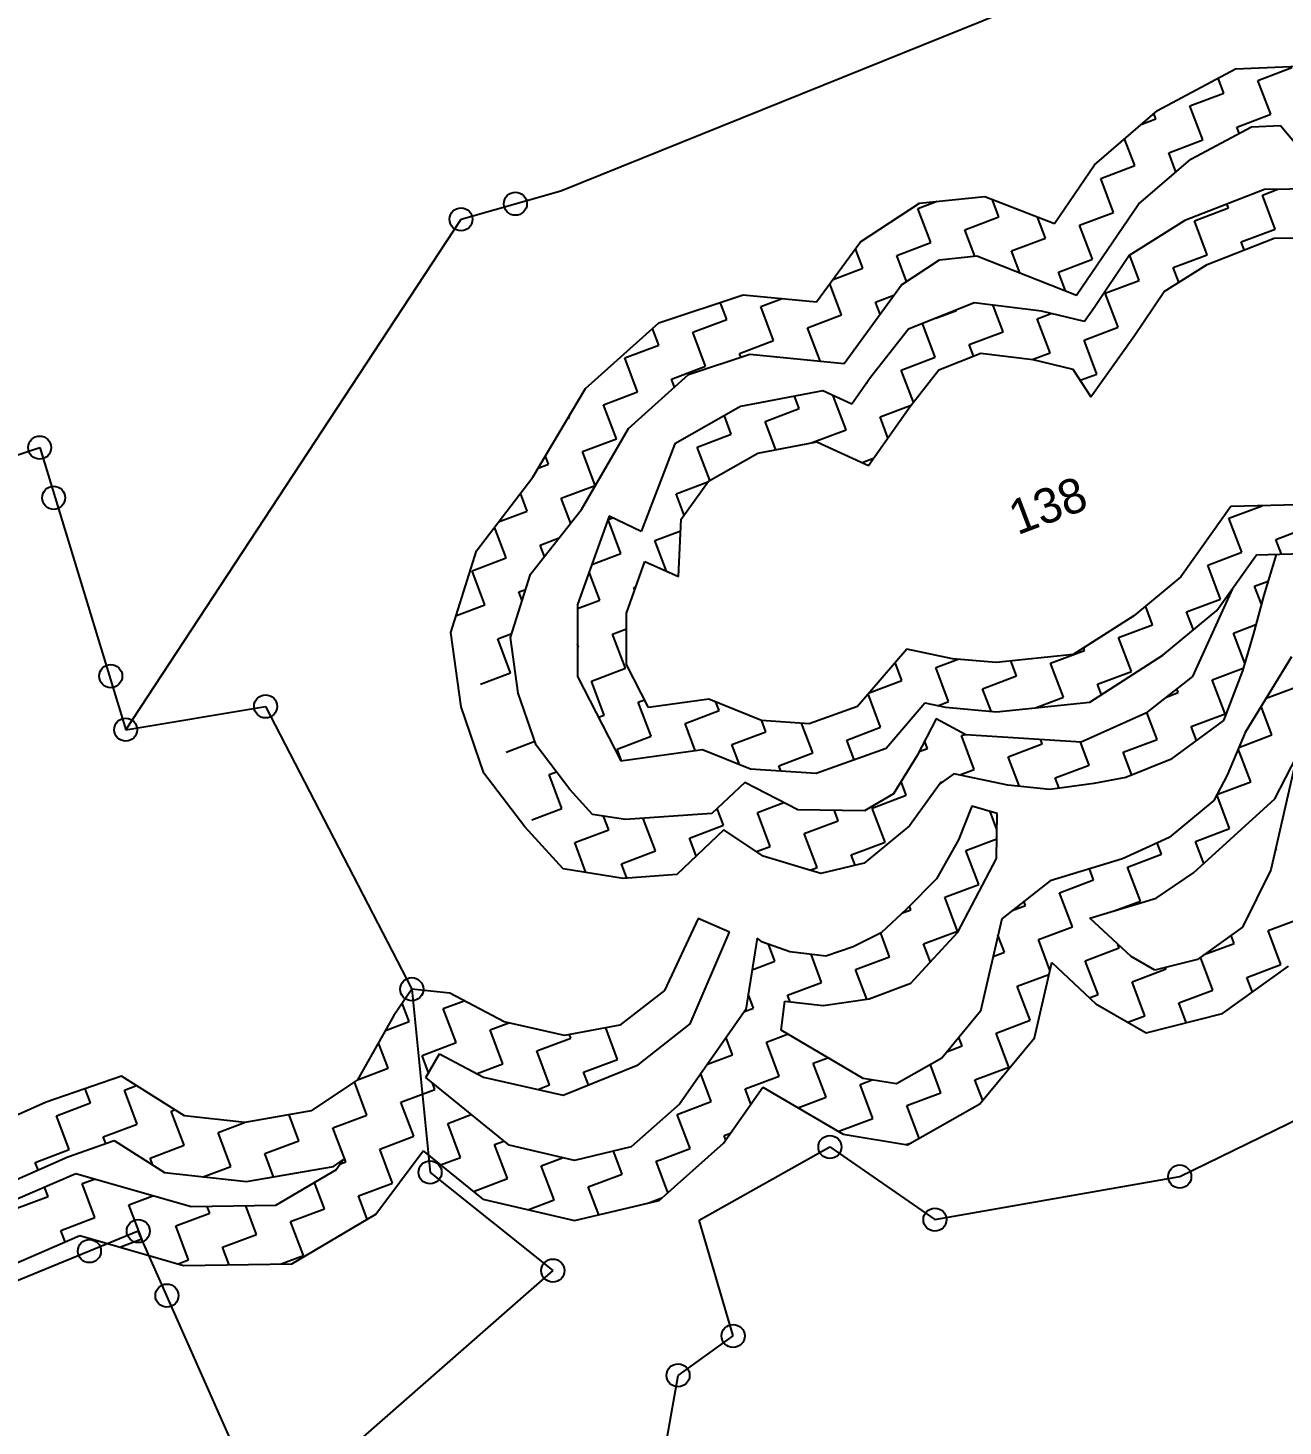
# Model space of a CAD drawing. Header units: metres. Extents: x 307096 to 311250, y 1932270 to 1936190.
# Drawn here: x 308570.9 to 308909, y 1934919.7 to 1935296.5 of the extents above; entities that cross this region are included whole.
import ezdxf

# ---------------------------------------------------------------- set-up
doc = ezdxf.new("R2010")
doc.units = ezdxf.units.M
for name, color, linetype in [('POLY_HATCH', 12, 'Continuous'), ('POLY_PARCEL', 6, 'Continuous'), ('TEXT_PARCEL', 7, 'Continuous')]:
    doc.layers.add(name, color=color, linetype=linetype)
doc.styles.add('TEXT_MAP', font='')
doc.styles.get('TEXT_MAP').set_extended_font_data('Kruti Dev 050')

msp = doc.modelspace()

# ---------------------------------------------------------------- linework, layer by layer
for centre in [(308702.17, 1935249.12), (308687.52, 1935244.93), (308574.01, 1935183.41), (308577.78, 1935169.88), (308593.16, 1935121.82), (308634.88, 1935113.67), (308597.18, 1935107.39), (308674.27, 1935037.46), (308786.9, 1934994.93), (308679.18, 1934988.1), (308881.16, 1934986.97), (308600.57, 1934972.27), (308815.2, 1934975.35), (308587.42, 1934966.87), (308712.26, 1934961.62), (308608.29, 1934954.88), (308760.83, 1934944), (308745.99, 1934933.39)]:
    msp.add_circle(centre, 3.11)
at = {"layer": 'POLY_HATCH'}
for p, q in [((308875.18, 1935274.25), (308896.19, 1935285.45)), ((308896.19, 1935285.45), (308915.32, 1935286.31)), ((308858.19, 1935259.57), (308875.18, 1935274.25)), ((308884.15, 1935261.18), (308900.46, 1935269.88)), ((308900.46, 1935269.88), (308908.25, 1935270.23)), ((308908.25, 1935270.23), (308922.5, 1935253.26)), ((308870.04, 1935248.99), (308884.15, 1935261.18)), ((308847.4, 1935243.76), (308858.19, 1935259.57)), ((308811.03, 1935249.28), (308828.64, 1935251.11)), ((308828.64, 1935251.11), (308847.4, 1935243.76)), ((308903.97, 1935252.97), (308882.53, 1935244.62)), ((308922.5, 1935253.26), (308903.97, 1935252.97)), ((308795.12, 1935238.86), (308811.03, 1935249.28)), ((308853.33, 1935224.51), (308870.04, 1935248.99)), ((308882.53, 1935244.62), (308867.56, 1935235.14)), ((308783.32, 1935222.67), (308795.12, 1935238.86)), ((308888.51, 1935232.78), (308906.55, 1935239.81)), ((308906.55, 1935239.81), (308923.5, 1935240.07)), ((308816.46, 1935234.02), (308826.45, 1935235.05)), ((308826.45, 1935235.05), (308853.33, 1935224.51)), ((308867.56, 1935235.14), (308858.09, 1935221.11)), ((308806.16, 1935227.26), (308816.46, 1935234.02)), ((308876.95, 1935225.47), (308888.51, 1935232.78)), ((308790.74, 1935206.11), (308806.16, 1935227.26)), ((308740.77, 1935217.01), (308763.51, 1935224.62)), ((308763.51, 1935224.62), (308783.32, 1935222.67)), ((308868.93, 1935213.58), (308876.95, 1935225.47)), ((308825.78, 1935222.38), (308808.06, 1935215.33)), ((308843.92, 1935220.14), (308825.78, 1935222.38)), ((308855.45, 1935217.41), (308843.92, 1935220.14)), ((308858.09, 1935221.11), (308855.45, 1935217.41)), ((308721.04, 1935199.37), (308740.77, 1935217.01)), ((308808.06, 1935215.33), (308797.83, 1935202.27)), ((308857.18, 1935197.11), (308868.93, 1935213.58)), ((308748.85, 1935203.11), (308765.32, 1935208.62)), ((308765.32, 1935208.62), (308790.74, 1935206.11)), ((308816.25, 1935204.39), (308827.52, 1935208.87)), ((308827.52, 1935208.87), (308841.59, 1935207.13)), ((308841.59, 1935207.13), (308852.32, 1935204.59)), ((308732.6, 1935188.58), (308748.85, 1935203.11)), ((308797.83, 1935202.27), (308792.82, 1935195.14)), ((308808.43, 1935194.4), (308816.25, 1935204.39)), ((308852.32, 1935204.59), (308857.18, 1935197.11)), ((308706.89, 1935175.47), (308721.04, 1935199.37)), ((308784.98, 1935198.69), (308762.84, 1935194.45)), ((308792.82, 1935195.14), (308784.98, 1935198.69)), ((308762.84, 1935194.45), (308745.09, 1935184.42)), ((308797.33, 1935178.62), (308808.43, 1935194.4)), ((308720.02, 1935166.71), (308732.6, 1935188.58)), ((308745.09, 1935184.42), (308736.03, 1935160.77)), ((308767.45, 1935181.89), (308783.35, 1935184.94)), ((308783.35, 1935184.94), (308797.33, 1935178.62)), ((308754.15, 1935174.38), (308767.45, 1935181.89)), ((308691.72, 1935155.59), (308706.89, 1935175.47)), ((308746.87, 1935164.14), (308754.15, 1935174.38)), ((308894.94, 1935167.52), (308881.41, 1935148.56)), ((308916.33, 1935168.09), (308894.94, 1935167.52)), ((308706.25, 1935149.29), (308720.02, 1935166.71)), ((308727.45, 1935164.96), (308718.91, 1935141.09)), ((308736.03, 1935160.77), (308727.45, 1935164.96)), ((308746.13, 1935148.64), (308746.87, 1935164.14)), ((308684.81, 1935133.55), (308691.72, 1935155.59)), ((308732.1, 1935138.8), (308737.08, 1935152.72)), ((308737.08, 1935152.72), (308746.13, 1935148.64)), ((308891.15, 1935139.48), (308901.87, 1935154.5)), ((308901.87, 1935154.5), (308917.67, 1935154.92)), ((308907.16, 1935154.64), (308903.8, 1935143.6)), ((308700.89, 1935132.19), (308706.25, 1935149.29)), ((308881.41, 1935148.56), (308868.76, 1935138.11)), ((308895.4, 1935145.44), (308884.61, 1935121.69)), ((308718.91, 1935141.09), (308718.91, 1935121.75)), ((308903.8, 1935143.6), (308900.98, 1935133.29)), ((308732.1, 1935124.95), (308732.1, 1935138.8)), ((308868.76, 1935138.11), (308852.47, 1935127.65)), ((308876.55, 1935127.43), (308891.15, 1935139.48)), ((308687.53, 1935113.59), (308684.81, 1935133.55)), ((308900.98, 1935133.29), (308898.07, 1935123.26)), ((308702.92, 1935117.26), (308700.89, 1935132.19)), ((308807.59, 1935129.12), (308794.32, 1935113.66)), ((308819.94, 1935126.51), (308807.59, 1935129.12)), ((308831.69, 1935125.49), (308819.94, 1935126.51)), ((308852.47, 1935127.65), (308831.69, 1935125.49)), ((308856.96, 1935114.85), (308876.55, 1935127.43)), ((308911.28, 1935127.04), (308898.8, 1935106.59)), ((308718.91, 1935121.75), (308730.62, 1935098.98)), ((308738.07, 1935113.34), (308732.1, 1935124.95)), ((308898.07, 1935123.26), (308892.92, 1935109.83)), ((308884.61, 1935121.69), (308872.05, 1935111.85)), ((308707.75, 1935103.24), (308702.92, 1935117.26)), ((308754.27, 1935115.59), (308738.07, 1935113.34)), ((308768.49, 1935109.83), (308754.27, 1935115.59)), ((308802.07, 1935102.43), (308812.51, 1935114.59)), ((308812.51, 1935114.59), (308818, 1935113.43)), ((308831.8, 1935112.23), (308856.96, 1935114.85)), ((308693.69, 1935095.71), (308687.53, 1935113.59)), ((308794.32, 1935113.66), (308781.31, 1935108.98)), ((308818, 1935113.43), (308831.8, 1935112.23)), ((308872.05, 1935111.85), (308854.59, 1935103.99)), ((308781.31, 1935108.98), (308768.49, 1935109.83)), ((308815.5, 1935110.3), (308810.38, 1935100.45)), ((308823.51, 1935105.98), (308815.5, 1935110.3)), ((308892.92, 1935109.83), (308878.67, 1935099.36)), ((308716.87, 1935091.29), (308707.75, 1935103.24)), ((308854.59, 1935103.99), (308823.51, 1935105.98)), ((308898.8, 1935106.59), (308893.88, 1935095.16)), ((308730.62, 1935098.98), (308752.59, 1935102.04)), ((308752.59, 1935102.04), (308765.51, 1935096.8)), ((308783.19, 1935095.64), (308802.07, 1935102.43)), ((308810.38, 1935100.45), (308804.07, 1935090.1)), ((308878.67, 1935099.36), (308866.62, 1935094.51)), ((308912.68, 1935100.26), (308905.69, 1935069.62)), ((308906.8, 1935088.72), (308912.68, 1935100.26)), ((308704.75, 1935081.21), (308693.69, 1935095.71)), ((308765.51, 1935096.8), (308783.19, 1935095.64)), ((308820.27, 1935095.53), (308816.5, 1935092.83)), ((308834.85, 1935092.41), (308820.27, 1935095.53)), ((308763.98, 1935093.16), (308755.08, 1935084.8)), ((308778.25, 1935085.78), (308763.98, 1935093.16)), ((308816.5, 1935092.83), (308808.34, 1935081.46)), ((308846.14, 1935091.25), (308834.85, 1935092.41)), ((308857.99, 1935092.85), (308846.14, 1935091.25)), ((308866.62, 1935094.51), (308857.99, 1935092.85)), ((308893.88, 1935095.16), (308890.29, 1935088.33)), ((308722.95, 1935084.56), (308716.87, 1935091.29)), ((308804.07, 1935090.1), (308796.22, 1935085.54)), ((308890.29, 1935088.33), (308878.32, 1935078.35)), ((308884.87, 1935068.82), (308906.8, 1935088.72)), ((308731.86, 1935083.15), (308722.95, 1935084.56)), ((308755.08, 1935084.8), (308731.86, 1935083.15)), ((308796.22, 1935085.54), (308778.25, 1935085.78)), ((308825.17, 1935086.75), (308821.55, 1935077.73)), ((308831.95, 1935084.84), (308825.17, 1935086.75)), ((308831.76, 1935072.65), (308831.95, 1935084.84)), ((308715, 1935069.88), (308704.75, 1935081.21)), ((308758.29, 1935080.44), (308745.62, 1935068.34)), ((308768.96, 1935073.3), (308758.29, 1935080.44)), ((308808.34, 1935081.46), (308796.16, 1935071.44)), ((308821.55, 1935077.73), (308815.62, 1935067.2)), ((308878.32, 1935078.35), (308865.77, 1935072.59)), ((308784.45, 1935068.62), (308768.96, 1935073.3)), ((308731.17, 1935067.32), (308715, 1935069.88)), ((308796.16, 1935071.44), (308784.45, 1935068.62)), ((308821.38, 1935052.78), (308831.76, 1935072.65)), ((308865.77, 1935072.59), (308846.23, 1935066.67)), ((308905.69, 1935069.62), (308898.07, 1935054.15)), ((308745.62, 1935068.34), (308731.17, 1935067.32)), ((308815.62, 1935067.2), (308807.53, 1935059.04)), ((308846.23, 1935066.67), (308833.18, 1935056.44)), ((308874.8, 1935061.95), (308884.87, 1935068.82)), ((308856.97, 1935056.59), (308874.8, 1935061.95)), ((308807.53, 1935059.04), (308800.69, 1935052.63)), ((308751.44, 1935056.49), (308742.38, 1935037.1)), ((308759.84, 1935052.82), (308751.44, 1935056.49)), ((308833.18, 1935056.44), (308827.5, 1935031.53)), ((308868.02, 1935046.23), (308856.97, 1935056.59)), ((308898.07, 1935054.15), (308885.94, 1935045.48)), ((308749.28, 1935028.14), (308759.84, 1935052.82)), ((308767.31, 1935051.25), (308764.23, 1935031.97)), ((308768.75, 1935050.16), (308767.31, 1935051.25)), ((308800.69, 1935052.63), (308793.18, 1935048.84)), ((308812.76, 1935043.47), (308821.38, 1935052.78)), ((308776.13, 1935047.52), (308768.75, 1935050.16)), ((308785.81, 1935046.38), (308776.13, 1935047.52)), ((308793.18, 1935048.84), (308785.81, 1935046.38)), ((308808.68, 1935039.06), (308812.76, 1935043.47)), ((308842.02, 1935024.39), (308846.65, 1935044.68)), ((308846.65, 1935044.68), (308858.58, 1935033.49)), ((308874.4, 1935042.56), (308868.02, 1935046.23)), ((308885.94, 1935045.48), (308874.4, 1935042.56)), ((308892.67, 1935030.94), (308910.44, 1935043.63)), ((308797.5, 1935034.84), (308808.68, 1935039.06)), ((308674.27, 1935037.46), (308669.42, 1935030.36)), ((308684.47, 1935036.42), (308674.27, 1935037.46)), ((308699.14, 1935028.68), (308684.47, 1935036.42)), ((308742.38, 1935037.1), (308730.31, 1935027.73)), ((308764.23, 1935031.97), (308746.39, 1935006.47)), ((308773.77, 1935026.38), (308774.75, 1935034.24)), ((308774.75, 1935034.24), (308785.1, 1935033.04)), ((308785.1, 1935033.04), (308797.5, 1935034.84)), ((308827.5, 1935031.53), (308817.03, 1935018.84)), ((308858.58, 1935033.49), (308872.07, 1935025.74)), ((308669.42, 1935030.36), (308659.6, 1935012.99)), ((308715.37, 1935024.98), (308699.14, 1935028.68)), ((308730.31, 1935027.73), (308715.37, 1935024.98)), ((308735.25, 1935017.1), (308749.28, 1935028.14)), ((308872.07, 1935025.74), (308892.67, 1935030.94)), ((308795.88, 1935013.43), (308773.77, 1935026.38)), ((308827.32, 1935006.57), (308842.02, 1935024.39)), ((308678.05, 1935013.62), (308681.7, 1935020.08)), ((308681.7, 1935020.08), (308693.62, 1935013.78)), ((308715.03, 1935008.91), (308735.25, 1935017.1)), ((308817.03, 1935018.84), (308804.87, 1935011.94)), ((308596.04, 1935014.04), (308575.79, 1935006.97)), ((308612.99, 1935003.3), (308596.04, 1935014.04)), ((308659.6, 1935012.99), (308647.16, 1935004.64)), ((308700.49, 1934995.38), (308678.05, 1935013.62)), ((308693.62, 1935013.78), (308715.03, 1935008.91)), ((308804.87, 1935011.94), (308795.88, 1935013.43)), ((308758.23, 1934995.92), (308768.81, 1935011.04)), ((308768.81, 1935011.04), (308790.44, 1934998.37)), ((308575.79, 1935006.97), (308561.1, 1935000.47)), ((308746.39, 1935006.47), (308733.4, 1934994.93)), ((308807.8, 1934995.5), (308827.32, 1935006.57)), ((308629.26, 1935001.55), (308612.99, 1935003.3)), ((308647.16, 1935004.64), (308629.26, 1935001.55)), ((308790.44, 1934998.37), (308807.8, 1934995.5)), ((308581.57, 1934992.31), (308594.04, 1934996.66)), ((308594.04, 1934996.66), (308607.66, 1934988.04)), ((308664.61, 1934976.87), (308677.31, 1934993.93)), ((308677.31, 1934993.93), (308693.37, 1934980.87)), ((308718.07, 1934991.26), (308700.49, 1934995.38)), ((308733.4, 1934994.93), (308718.07, 1934991.26)), ((308740.9, 1934980.54), (308758.23, 1934995.92)), ((308561.67, 1934983.5), (308581.57, 1934992.31)), ((308653.14, 1934989.7), (308655.89, 1934991.54)), ((308655.89, 1934991.54), (308653.86, 1934988.81)), ((308583.78, 1934987.74), (308559.62, 1934977.29)), ((308614.82, 1934978.79), (308583.78, 1934987.74)), ((308607.66, 1934988.04), (308629.76, 1934985.65)), ((308629.76, 1934985.65), (308653.14, 1934989.7)), ((308653.86, 1934988.81), (308637.53, 1934979.16)), ((308637.53, 1934979.16), (308614.82, 1934978.79)), ((308693.37, 1934980.87), (308718.11, 1934975.08)), ((308718.11, 1934975.08), (308740.9, 1934980.54)), ((308641.96, 1934963.48), (308664.61, 1934976.87)), ((308559.06, 1934959.89), (308584.84, 1934971.04)), ((308584.84, 1934971.04), (308612.72, 1934963.01)), ((308612.72, 1934963.01), (308641.96, 1934963.48))]:
    msp.add_line(p, q, dxfattribs=at)
at = {"layer": 'POLY_HATCH', "color": 12, "lineweight": 0}
for p, q in [((308896.19, 1935285.45), (308875.18, 1935274.25)), ((308915.32, 1935286.31), (308896.19, 1935285.45)), ((308875.18, 1935274.25), (308858.19, 1935259.57)), ((308884.15, 1935261.18), (308900.46, 1935269.88)), ((308900.46, 1935269.88), (308908.25, 1935270.23)), ((308908.25, 1935270.23), (308922.5, 1935253.26)), ((308870.04, 1935248.99), (308884.15, 1935261.18)), ((308858.19, 1935259.57), (308847.4, 1935243.76)), ((308828.64, 1935251.11), (308811.03, 1935249.28)), ((308847.4, 1935243.76), (308828.64, 1935251.11)), ((308903.97, 1935252.97), (308882.53, 1935244.62)), ((308922.5, 1935253.26), (308903.97, 1935252.97)), ((308811.03, 1935249.28), (308795.12, 1935238.86)), ((308853.33, 1935224.51), (308870.04, 1935248.99)), ((308882.53, 1935244.62), (308867.56, 1935235.14)), ((308795.12, 1935238.86), (308783.32, 1935222.67)), ((308888.51, 1935232.78), (308906.55, 1935239.81)), ((308906.55, 1935239.81), (308923.5, 1935240.07)), ((308816.46, 1935234.02), (308826.45, 1935235.05)), ((308826.45, 1935235.05), (308853.33, 1935224.51)), ((308867.56, 1935235.14), (308858.09, 1935221.11)), ((308806.16, 1935227.26), (308816.46, 1935234.02)), ((308876.95, 1935225.47), (308888.51, 1935232.78)), ((308790.74, 1935206.11), (308806.16, 1935227.26)), ((308763.51, 1935224.62), (308740.77, 1935217.01)), ((308783.32, 1935222.67), (308763.51, 1935224.62)), ((308868.93, 1935213.58), (308876.95, 1935225.47)), ((308825.78, 1935222.38), (308808.06, 1935215.33)), ((308843.92, 1935220.14), (308825.78, 1935222.38)), ((308855.45, 1935217.41), (308843.92, 1935220.14)), ((308858.09, 1935221.11), (308855.45, 1935217.41)), ((308740.77, 1935217.01), (308721.04, 1935199.37)), ((308808.06, 1935215.33), (308797.83, 1935202.27)), ((308857.18, 1935197.11), (308868.93, 1935213.58)), ((308748.85, 1935203.11), (308765.32, 1935208.62)), ((308765.32, 1935208.62), (308790.74, 1935206.11)), ((308816.25, 1935204.39), (308827.52, 1935208.87)), ((308827.52, 1935208.87), (308841.59, 1935207.13)), ((308841.59, 1935207.13), (308852.32, 1935204.59)), ((308732.6, 1935188.58), (308748.85, 1935203.11)), ((308797.83, 1935202.27), (308792.82, 1935195.14)), ((308808.43, 1935194.4), (308816.25, 1935204.39)), ((308852.32, 1935204.59), (308857.18, 1935197.11)), ((308721.04, 1935199.37), (308706.89, 1935175.47)), ((308784.98, 1935198.69), (308762.84, 1935194.45)), ((308792.82, 1935195.14), (308784.98, 1935198.69)), ((308762.84, 1935194.45), (308745.09, 1935184.42)), ((308797.33, 1935178.62), (308808.43, 1935194.4)), ((308720.02, 1935166.71), (308732.6, 1935188.58)), ((308745.09, 1935184.42), (308736.03, 1935160.77)), ((308767.45, 1935181.89), (308783.35, 1935184.94)), ((308783.35, 1935184.94), (308797.33, 1935178.62)), ((308754.15, 1935174.38), (308767.45, 1935181.89)), ((308706.89, 1935175.47), (308691.72, 1935155.59)), ((308746.87, 1935164.14), (308754.15, 1935174.38)), ((308894.94, 1935167.52), (308881.41, 1935148.56)), ((308916.33, 1935168.09), (308894.94, 1935167.52)), ((308706.25, 1935149.29), (308720.02, 1935166.71)), ((308727.45, 1935164.96), (308718.91, 1935141.09)), ((308736.03, 1935160.77), (308727.45, 1935164.96)), ((308746.13, 1935148.64), (308746.87, 1935164.14)), ((308691.72, 1935155.59), (308684.81, 1935133.55)), ((308732.1, 1935138.8), (308737.08, 1935152.72)), ((308737.08, 1935152.72), (308746.13, 1935148.64)), ((308891.15, 1935139.48), (308901.87, 1935154.5)), ((308901.87, 1935154.5), (308895.4, 1935145.44)), ((308901.87, 1935154.5), (308917.67, 1935154.92)), ((308907.16, 1935154.64), (308901.87, 1935154.5)), ((308903.8, 1935143.6), (308907.16, 1935154.64)), ((308700.89, 1935132.19), (308706.25, 1935149.29)), ((308881.41, 1935148.56), (308868.76, 1935138.11)), ((308895.4, 1935145.44), (308884.61, 1935121.69)), ((308718.91, 1935141.09), (308718.91, 1935121.75)), ((308900.98, 1935133.29), (308903.8, 1935143.6)), ((308732.1, 1935124.95), (308732.1, 1935138.8)), ((308868.76, 1935138.11), (308852.47, 1935127.65)), ((308876.55, 1935127.43), (308891.15, 1935139.48)), ((308684.81, 1935133.55), (308687.53, 1935113.59)), ((308898.07, 1935123.26), (308900.98, 1935133.29)), ((308702.92, 1935117.26), (308700.89, 1935132.19)), ((308807.59, 1935129.12), (308794.32, 1935113.66)), ((308819.94, 1935126.51), (308807.59, 1935129.12)), ((308831.69, 1935125.49), (308819.94, 1935126.51)), ((308852.47, 1935127.65), (308831.69, 1935125.49)), ((308856.96, 1935114.85), (308876.55, 1935127.43)), ((308911.28, 1935127.04), (308898.8, 1935106.59)), ((308718.91, 1935121.75), (308730.62, 1935098.98)), ((308738.07, 1935113.34), (308732.1, 1935124.95)), ((308892.92, 1935109.83), (308898.07, 1935123.26)), ((308884.61, 1935121.69), (308872.05, 1935111.85)), ((308707.75, 1935103.24), (308702.92, 1935117.26)), ((308754.27, 1935115.59), (308738.07, 1935113.34)), ((308768.49, 1935109.83), (308754.27, 1935115.59)), ((308802.07, 1935102.43), (308812.51, 1935114.59)), ((308812.51, 1935114.59), (308818, 1935113.43)), ((308831.8, 1935112.23), (308856.96, 1935114.85)), ((308687.53, 1935113.59), (308693.69, 1935095.71)), ((308794.32, 1935113.66), (308781.31, 1935108.98)), ((308818, 1935113.43), (308831.8, 1935112.23)), ((308872.05, 1935111.85), (308854.59, 1935103.99)), ((308781.31, 1935108.98), (308768.49, 1935109.83)), ((308815.5, 1935110.3), (308810.38, 1935100.45)), ((308823.51, 1935105.98), (308815.5, 1935110.3)), ((308878.67, 1935099.36), (308892.92, 1935109.83)), ((308716.87, 1935091.29), (308707.75, 1935103.24)), ((308854.59, 1935103.99), (308823.51, 1935105.98)), ((308898.8, 1935106.59), (308893.88, 1935095.16)), ((308730.62, 1935098.98), (308752.59, 1935102.04)), ((308752.59, 1935102.04), (308765.51, 1935096.8)), ((308783.19, 1935095.64), (308802.07, 1935102.43)), ((308810.38, 1935100.45), (308804.07, 1935090.1)), ((308866.62, 1935094.51), (308878.67, 1935099.36)), ((308693.69, 1935095.71), (308704.75, 1935081.21)), ((308765.51, 1935096.8), (308783.19, 1935095.64)), ((308816.5, 1935092.83), (308820.27, 1935095.53)), ((308820.27, 1935095.53), (308834.85, 1935092.41)), ((308763.98, 1935093.16), (308755.08, 1935084.8)), ((308778.25, 1935085.78), (308763.98, 1935093.16)), ((308808.34, 1935081.46), (308816.5, 1935092.83)), ((308834.85, 1935092.41), (308846.14, 1935091.25)), ((308846.14, 1935091.25), (308857.99, 1935092.85)), ((308857.99, 1935092.85), (308866.62, 1935094.51)), ((308893.88, 1935095.16), (308890.29, 1935088.33)), ((308722.95, 1935084.56), (308716.87, 1935091.29)), ((308804.07, 1935090.1), (308796.22, 1935085.54)), ((308890.29, 1935088.33), (308878.32, 1935078.35)), ((308731.86, 1935083.15), (308722.95, 1935084.56)), ((308755.08, 1935084.8), (308731.86, 1935083.15)), ((308796.22, 1935085.54), (308778.25, 1935085.78)), ((308825.17, 1935086.75), (308821.55, 1935077.73)), ((308831.95, 1935084.84), (308825.17, 1935086.75)), ((308831.76, 1935072.65), (308831.95, 1935084.84)), ((308704.75, 1935081.21), (308715, 1935069.88)), ((308745.62, 1935068.34), (308758.29, 1935080.44)), ((308758.29, 1935080.44), (308768.96, 1935073.3)), ((308796.16, 1935071.44), (308808.34, 1935081.46)), ((308821.55, 1935077.73), (308815.62, 1935067.2)), ((308878.32, 1935078.35), (308865.77, 1935072.59)), ((308768.96, 1935073.3), (308784.45, 1935068.62)), ((308715, 1935069.88), (308731.17, 1935067.32)), ((308784.45, 1935068.62), (308796.16, 1935071.44)), ((308821.38, 1935052.78), (308831.76, 1935072.65)), ((308865.77, 1935072.59), (308846.23, 1935066.67)), ((308731.17, 1935067.32), (308745.62, 1935068.34)), ((308815.62, 1935067.2), (308807.53, 1935059.04)), ((308846.23, 1935066.67), (308833.18, 1935056.44)), ((308807.53, 1935059.04), (308800.69, 1935052.63)), ((308751.44, 1935056.49), (308742.38, 1935037.1)), ((308759.84, 1935052.82), (308751.44, 1935056.49)), ((308833.18, 1935056.44), (308827.5, 1935031.53)), ((308749.28, 1935028.14), (308759.84, 1935052.82)), ((308767.31, 1935051.25), (308764.23, 1935031.97)), ((308768.75, 1935050.16), (308767.31, 1935051.25)), ((308800.69, 1935052.63), (308793.18, 1935048.84)), ((308812.76, 1935043.47), (308821.38, 1935052.78)), ((308776.13, 1935047.52), (308768.75, 1935050.16)), ((308785.81, 1935046.38), (308776.13, 1935047.52)), ((308793.18, 1935048.84), (308785.81, 1935046.38)), ((308808.68, 1935039.06), (308812.76, 1935043.47)), ((308842.02, 1935024.39), (308846.65, 1935044.68)), ((308846.65, 1935044.68), (308858.58, 1935033.49)), ((308892.67, 1935030.94), (308910.44, 1935043.63)), ((308797.5, 1935034.84), (308808.68, 1935039.06)), ((308674.27, 1935037.46), (308669.42, 1935030.36)), ((308684.47, 1935036.42), (308674.27, 1935037.46)), ((308699.14, 1935028.68), (308684.47, 1935036.42)), ((308742.38, 1935037.1), (308730.31, 1935027.73)), ((308764.23, 1935031.97), (308746.39, 1935006.47)), ((308773.77, 1935026.38), (308774.75, 1935034.24)), ((308774.75, 1935034.24), (308785.1, 1935033.04)), ((308785.1, 1935033.04), (308797.5, 1935034.84)), ((308827.5, 1935031.53), (308817.03, 1935018.84)), ((308858.58, 1935033.49), (308872.07, 1935025.74)), ((308669.42, 1935030.36), (308659.6, 1935012.99)), ((308715.37, 1935024.98), (308699.14, 1935028.68)), ((308730.31, 1935027.73), (308715.37, 1935024.98)), ((308735.25, 1935017.1), (308749.28, 1935028.14)), ((308872.07, 1935025.74), (308892.67, 1935030.94)), ((308795.88, 1935013.43), (308773.77, 1935026.38)), ((308827.32, 1935006.57), (308842.02, 1935024.39)), ((308678.05, 1935013.62), (308681.7, 1935020.08)), ((308681.7, 1935020.08), (308693.62, 1935013.78)), ((308715.03, 1935008.91), (308735.25, 1935017.1)), ((308817.03, 1935018.84), (308804.87, 1935011.94)), ((308596.04, 1935014.04), (308575.79, 1935006.97)), ((308612.99, 1935003.3), (308596.04, 1935014.04)), ((308659.6, 1935012.99), (308647.16, 1935004.64)), ((308700.49, 1934995.38), (308678.05, 1935013.62)), ((308693.62, 1935013.78), (308715.03, 1935008.91)), ((308804.87, 1935011.94), (308795.88, 1935013.43)), ((308758.23, 1934995.92), (308768.81, 1935011.04)), ((308768.81, 1935011.04), (308790.44, 1934998.37)), ((308575.79, 1935006.97), (308561.1, 1935000.47)), ((308746.39, 1935006.47), (308733.4, 1934994.93)), ((308807.8, 1934995.5), (308827.32, 1935006.57)), ((308629.26, 1935001.55), (308612.99, 1935003.3)), ((308647.16, 1935004.64), (308629.26, 1935001.55)), ((308790.44, 1934998.37), (308807.8, 1934995.5)), ((308664.61, 1934976.87), (308677.31, 1934993.93)), ((308677.31, 1934993.93), (308693.37, 1934980.87)), ((308718.07, 1934991.26), (308700.49, 1934995.38)), ((308733.4, 1934994.93), (308718.07, 1934991.26)), ((308740.9, 1934980.54), (308758.23, 1934995.92)), ((308693.37, 1934980.87), (308718.11, 1934975.08)), ((308718.11, 1934975.08), (308740.9, 1934980.54)), ((308641.96, 1934963.48), (308664.61, 1934976.87)), ((308559.06, 1934959.89), (308584.84, 1934971.04)), ((308584.84, 1934971.04), (308612.72, 1934963.01)), ((308612.72, 1934963.01), (308641.96, 1934963.48))]:
    msp.add_line(p, q, dxfattribs=at)
at = {"layer": 'POLY_HATCH', "linetype": 'Continuous'}
for p, q in [((308902.2, 1935282.38), (308911.36, 1935285.83)), ((308893.04, 1935278.92), (308891.52, 1935282.96)), ((308905.65, 1935273.22), (308902.2, 1935282.38)), ((308883.88, 1935275.47), (308893.04, 1935278.92)), ((308874.72, 1935272.01), (308874.2, 1935273.4)), ((308887.33, 1935266.31), (308883.88, 1935275.47)), ((308896.49, 1935269.76), (308905.65, 1935273.22)), ((308870.94, 1935270.59), (308874.72, 1935272.01)), ((308897.12, 1935268.1), (308896.49, 1935269.76)), ((308869.02, 1935259.4), (308866.31, 1935266.58)), ((308878.18, 1935262.85), (308887.33, 1935266.31)), ((308880.12, 1935257.7), (308878.18, 1935262.85)), ((308859.86, 1935255.94), (308869.02, 1935259.4)), ((308863.31, 1935246.79), (308859.86, 1935255.94)), ((308832.39, 1935245.58), (308830.59, 1935250.35)), ((308903.4, 1935251.45), (308907.59, 1935253.03)), ((308906.86, 1935242.29), (308903.4, 1935251.45)), ((308810.61, 1935247.83), (308815.77, 1935249.78)), ((308814.07, 1935238.67), (308810.61, 1935247.83)), ((308854.16, 1935243.33), (308863.31, 1935246.79)), ((308885.09, 1935244.54), (308894.24, 1935247.99)), ((308894.24, 1935247.99), (308893.85, 1935249.03)), ((308823.23, 1935242.13), (308832.39, 1935245.58)), ((308845, 1935239.88), (308842.87, 1935245.53)), ((308857.61, 1935234.17), (308854.16, 1935243.33)), ((308888.54, 1935235.38), (308885.09, 1935244.54)), ((308804.91, 1935235.22), (308814.07, 1935238.67)), ((308825.92, 1935235), (308823.23, 1935242.13)), ((308835.84, 1935236.42), (308845, 1935239.88)), ((308897.7, 1935238.83), (308906.86, 1935242.29)), ((308898.51, 1935236.68), (308897.7, 1935238.83)), ((308795.75, 1935231.76), (308793.78, 1935237.01)), ((308807.56, 1935228.18), (308804.91, 1935235.22)), ((308838.08, 1935230.5), (308835.84, 1935236.42)), ((308870.22, 1935228.47), (308867.68, 1935235.22)), ((308879.38, 1935231.92), (308888.54, 1935235.38)), ((308787.75, 1935228.75), (308795.75, 1935231.76)), ((308848.45, 1935230.72), (308857.61, 1935234.17)), ((308880.88, 1935227.95), (308879.38, 1935231.92)), ((308790.05, 1935219.15), (308786.88, 1935227.55)), ((308850.35, 1935225.68), (308848.45, 1935230.72)), ((308861.07, 1935225.02), (308870.22, 1935228.47)), ((308768.28, 1935221.4), (308774.06, 1935223.58)), ((308799.21, 1935222.61), (308804.11, 1935224.46)), ((308864.52, 1935215.86), (308861.07, 1935225.02)), ((308759.12, 1935217.95), (308757.38, 1935222.57)), ((308771.73, 1935212.24), (308768.28, 1935221.4)), ((308800.42, 1935219.39), (308799.21, 1935222.61)), ((308815.42, 1935218.26), (308820.98, 1935220.36)), ((308820.98, 1935220.36), (308820.94, 1935220.45)), ((308833.59, 1935214.65), (308830.92, 1935221.74)), ((308749.96, 1935214.49), (308759.12, 1935217.95)), ((308780.89, 1935215.7), (308790.05, 1935219.15)), ((308815.27, 1935207.74), (308811.84, 1935216.84)), ((308842.75, 1935218.11), (308846.51, 1935219.53)), ((308846.2, 1935208.95), (308842.75, 1935218.11)), ((308740.8, 1935211.04), (308739.11, 1935215.52)), ((308753.42, 1935205.33), (308749.96, 1935214.49)), ((308762.57, 1935208.79), (308771.73, 1935212.24)), ((308784.27, 1935206.75), (308780.89, 1935215.7)), ((308824.43, 1935211.2), (308833.59, 1935214.65)), ((308855.36, 1935212.4), (308864.52, 1935215.86)), ((308858.82, 1935203.24), (308855.36, 1935212.4)), ((308731.65, 1935207.58), (308740.8, 1935211.04)), ((308762.94, 1935207.82), (308762.57, 1935208.79)), ((308793.5, 1935209.99), (308793.59, 1935210.03)), ((308793.53, 1935209.93), (308793.5, 1935209.99)), ((308825.6, 1935208.1), (308824.43, 1935211.2)), ((308841.43, 1935207.15), (308846.2, 1935208.95)), ((308735.1, 1935198.42), (308731.65, 1935207.58)), ((308744.26, 1935201.88), (308753.42, 1935205.33)), ((308806.12, 1935204.29), (308815.27, 1935207.74)), ((308745.07, 1935199.73), (308744.26, 1935201.88)), ((308796.96, 1935200.83), (308796.91, 1935200.96)), ((308809.39, 1935195.62), (308806.12, 1935204.29)), ((308854.3, 1935201.54), (308858.82, 1935203.24)), ((308725.94, 1935194.97), (308735.1, 1935198.42)), ((308778.64, 1935193.93), (308777.39, 1935197.23)), ((308787.8, 1935197.38), (308787.84, 1935197.39)), ((308791.25, 1935188.22), (308787.8, 1935197.38)), ((308796.77, 1935200.76), (308796.96, 1935200.83)), ((308729.4, 1935185.81), (308725.94, 1935194.97)), ((308769.48, 1935190.47), (308778.64, 1935193.93)), ((308800.41, 1935191.68), (308808.76, 1935194.83)), ((308716.28, 1935191.32), (308716.78, 1935191.51)), ((308716.78, 1935191.51), (308716.63, 1935191.92)), ((308760.33, 1935187.02), (308758.46, 1935191.97)), ((308772.36, 1935182.83), (308769.48, 1935190.47)), ((308802.54, 1935186.03), (308800.41, 1935191.68)), ((308720.24, 1935182.36), (308729.4, 1935185.81)), ((308751.17, 1935183.56), (308760.33, 1935187.02)), ((308782.1, 1935184.77), (308791.25, 1935188.22)), ((308723.69, 1935173.2), (308720.24, 1935182.36)), ((308754.55, 1935174.6), (308751.17, 1935183.56)), ((308782.12, 1935184.7), (308782.1, 1935184.77)), ((308708.3, 1935177.85), (308711.08, 1935178.9)), ((308711.08, 1935178.9), (308710.24, 1935181.13)), ((308795.61, 1935179.4), (308798.69, 1935180.57)), ((308705.38, 1935166.29), (308703.56, 1935171.11)), ((308714.53, 1935169.74), (308723.69, 1935173.2)), ((308745.46, 1935170.95), (308754, 1935174.17)), ((308747.63, 1935165.2), (308745.46, 1935170.95)), ((308717.08, 1935162.99), (308714.53, 1935169.74)), ((308894.41, 1935164.36), (308903.37, 1935167.74)), ((308697.66, 1935163.38), (308705.38, 1935166.29)), ((308727.15, 1935164.04), (308728.38, 1935164.5)), ((308730.6, 1935154.88), (308727.15, 1935164.04)), ((308897.86, 1935155.2), (308894.41, 1935164.36)), ((308699.67, 1935153.68), (308696.56, 1935161.93)), ((308739.76, 1935158.34), (308746.72, 1935160.96)), ((308907.02, 1935158.66), (308916.18, 1935162.11)), ((308708.83, 1935157.13), (308713.98, 1935159.07)), ((308710, 1935154.04), (308708.83, 1935157.13)), ((308742.86, 1935150.11), (308739.76, 1935158.34)), ((308908.52, 1935154.68), (308907.02, 1935158.66)), ((308690.51, 1935150.22), (308699.67, 1935153.68)), ((308722.79, 1935151.93), (308730.6, 1935154.88)), ((308888.7, 1935151.75), (308897.86, 1935155.2)), ((308693.97, 1935141.06), (308690.51, 1935150.22)), ((308724.9, 1935142.27), (308722.04, 1935149.85)), ((308892.16, 1935142.59), (308888.7, 1935151.75)), ((308703.13, 1935144.52), (308704.97, 1935145.21)), ((308704.01, 1935142.17), (308703.13, 1935144.52)), ((308734.06, 1935145.72), (308734.66, 1935145.95)), ((308734.33, 1935145.01), (308734.06, 1935145.72)), ((308901.31, 1935146.05), (308904.96, 1935147.42)), ((308903.14, 1935141.2), (308901.31, 1935146.05)), ((308686.26, 1935138.15), (308693.97, 1935141.06)), ((308718.91, 1935140.01), (308724.9, 1935142.27)), ((308873.84, 1935135.68), (308871.94, 1935140.73)), ((308883, 1935139.14), (308892.16, 1935142.59)), ((308884.83, 1935134.27), (308883, 1935139.14)), ((308697.42, 1935131.91), (308701.25, 1935133.35)), ((308728.35, 1935133.11), (308732.1, 1935134.53)), ((308731.81, 1935123.95), (308728.35, 1935133.11)), ((308864.68, 1935132.23), (308873.84, 1935135.68)), ((308895.61, 1935133.43), (308901.64, 1935135.71)), ((308898.67, 1935125.33), (308895.61, 1935133.43)), ((308700.88, 1935122.75), (308697.42, 1935131.91)), ((308719.19, 1935129.66), (308718.91, 1935130.42)), ((308718.91, 1935129.55), (308719.19, 1935129.66)), ((308855.52, 1935128.77), (308855.27, 1935129.44)), ((308868.14, 1935123.07), (308864.68, 1935132.23)), ((308815.44, 1935124.11), (308821.44, 1935126.38)), ((308837.21, 1935121.87), (308835.68, 1935125.9)), ((308846.37, 1935125.32), (308855.52, 1935128.77)), ((308692.77, 1935119.69), (308700.88, 1935122.75)), ((308722.65, 1935120.5), (308731.81, 1935123.95)), ((308806.28, 1935120.66), (308804.46, 1935125.47)), ((308818.89, 1935114.96), (308815.44, 1935124.11)), ((308828.05, 1935118.41), (308837.21, 1935121.87)), ((308849.82, 1935116.16), (308846.37, 1935125.32)), ((308858.98, 1935119.62), (308868.14, 1935123.07)), ((308889.91, 1935120.82), (308898.27, 1935123.98)), ((308726.1, 1935111.34), (308722.65, 1935120.5)), ((308797.48, 1935117.34), (308806.28, 1935120.66)), ((308830.33, 1935112.36), (308828.05, 1935118.41)), ((308860.03, 1935116.82), (308858.98, 1935119.62)), ((308880.75, 1935117.37), (308880.37, 1935118.37)), ((308893.36, 1935111.66), (308889.91, 1935120.82)), ((308904.45, 1935115.85), (308911.68, 1935118.57)), ((308735.26, 1935114.79), (308736.99, 1935115.45)), ((308738.72, 1935105.64), (308735.26, 1935114.79)), ((308757.03, 1935112.55), (308756.17, 1935114.82)), ((308800.57, 1935108.05), (308797.19, 1935117.01)), ((308815.98, 1935113.86), (308818.89, 1935114.96)), ((308842.29, 1935113.32), (308849.82, 1935116.16)), ((308877.55, 1935116.16), (308880.75, 1935117.37)), ((308724.56, 1935110.76), (308726.1, 1935111.34)), ((308747.87, 1935109.09), (308757.03, 1935112.55)), ((308809.73, 1935111.5), (308809.92, 1935111.57)), ((308809.77, 1935111.4), (308809.73, 1935111.5)), ((308875.05, 1935104.75), (308872.3, 1935112.04)), ((308884.2, 1935108.21), (308893.36, 1935111.66)), ((308905.97, 1935105.96), (308903.09, 1935113.61)), ((308750.64, 1935101.76), (308747.87, 1935109.09)), ((308760.49, 1935103.39), (308769.65, 1935106.84)), ((308769.65, 1935106.84), (308768.52, 1935109.82)), ((308782.26, 1935101.14), (308779.25, 1935109.12)), ((308791.42, 1935104.59), (308800.57, 1935108.05)), ((308885.62, 1935104.46), (308884.2, 1935108.21)), ((308699.68, 1935101.37), (308707.4, 1935104.28)), ((308729.56, 1935102.18), (308738.72, 1935105.64)), ((308762.52, 1935098.01), (308760.49, 1935103.39)), ((308793.41, 1935099.31), (308791.42, 1935104.59)), ((308813.19, 1935102.34), (308812.42, 1935104.38)), ((308822.35, 1935105.8), (308823.23, 1935106.13)), ((308825.8, 1935096.64), (308822.35, 1935105.8)), ((308834.96, 1935100.09), (308844.12, 1935103.55)), ((308844.12, 1935103.55), (308843.69, 1935104.69)), ((308856.73, 1935097.84), (308854.41, 1935104)), ((308865.89, 1935101.3), (308875.05, 1935104.75)), ((308897.08, 1935102.61), (308905.97, 1935105.96)), ((308730.76, 1935099), (308729.56, 1935102.18)), ((308773.1, 1935097.68), (308782.26, 1935101.14)), ((308810.92, 1935101.49), (308813.19, 1935102.34)), ((308837.98, 1935092.09), (308834.96, 1935100.09)), ((308868.21, 1935095.15), (308865.89, 1935101.3)), ((308900.27, 1935093.35), (308896.92, 1935102.23)), ((308711.24, 1935095.27), (308713.25, 1935096.03)), ((308773.64, 1935096.26), (308773.1, 1935097.68)), ((308821.92, 1935095.18), (308825.8, 1935096.64)), ((308847.57, 1935094.39), (308856.73, 1935097.84)), ((308714.7, 1935086.11), (308711.24, 1935095.27)), ((308807.48, 1935089.73), (308806.09, 1935093.41)), ((308816.64, 1935093.19), (308817.39, 1935093.47)), ((308816.72, 1935092.99), (308816.64, 1935093.19)), ((308848.63, 1935091.59), (308847.57, 1935094.39)), ((308891.11, 1935089.89), (308900.27, 1935093.35)), ((308798.33, 1935086.28), (308807.48, 1935089.73)), ((308894.57, 1935080.73), (308891.11, 1935089.89)), ((308706.59, 1935083.06), (308714.7, 1935086.11)), ((308727.31, 1935080.41), (308725.92, 1935084.09)), ((308758.24, 1935081.62), (308756.53, 1935086.15)), ((308767.4, 1935085.07), (308774.47, 1935087.74)), ((308770.85, 1935075.91), (308767.4, 1935085.07)), ((308789.17, 1935082.82), (308788.1, 1935085.65)), ((308801.78, 1935077.12), (308798.33, 1935086.28)), ((308831.88, 1935080.52), (308830.05, 1935085.38)), ((308718.15, 1935076.96), (308727.31, 1935080.41)), ((308739.92, 1935074.71), (308736.61, 1935083.49)), ((308749.08, 1935078.16), (308758.24, 1935081.62)), ((308780.01, 1935079.37), (308789.17, 1935082.82)), ((308885.41, 1935077.28), (308894.57, 1935080.73)), ((308721.19, 1935068.9), (308718.15, 1935076.96)), ((308750.89, 1935073.37), (308749.08, 1935078.16)), ((308783.46, 1935070.21), (308780.01, 1935079.37)), ((308792.62, 1935073.66), (308801.78, 1935077.12)), ((308823.55, 1935074.87), (308831.84, 1935078)), ((308876.25, 1935073.82), (308875.1, 1935076.87)), ((308887.65, 1935071.34), (308885.41, 1935077.28)), ((308730.76, 1935071.25), (308739.92, 1935074.71)), ((308767.15, 1935074.52), (308770.85, 1935075.91)), ((308793.69, 1935070.84), (308792.62, 1935073.66)), ((308827.01, 1935065.71), (308823.55, 1935074.87)), ((308867.09, 1935070.37), (308876.25, 1935073.82)), ((308906.9, 1935074.93), (308907.18, 1935075.03)), ((308907.18, 1935075.03), (308907.02, 1935075.45)), ((308732.22, 1935067.39), (308730.76, 1935071.25)), ((308781.57, 1935069.49), (308783.46, 1935070.21)), ((308857.93, 1935066.92), (308856.82, 1935069.88)), ((308870.55, 1935061.21), (308867.09, 1935070.37)), ((308817.85, 1935062.26), (308827.01, 1935065.71)), ((308848.78, 1935063.46), (308857.93, 1935066.92)), ((308821.3, 1935053.1), (308817.85, 1935062.26)), ((308852.23, 1935054.3), (308848.78, 1935063.46)), ((308806.32, 1935057.91), (308808.69, 1935058.8)), ((308808.69, 1935058.8), (308808.3, 1935059.82)), ((308835.97, 1935058.63), (308839.62, 1935060.01)), ((308839.62, 1935060.01), (308839.19, 1935061.15)), ((308863.44, 1935058.53), (308870.55, 1935061.21)), ((308843.07, 1935050.85), (308852.23, 1935054.3)), ((308904.93, 1935053.26), (308914.09, 1935056.71)), ((308802.99, 1935046.19), (308800.58, 1935052.58)), ((308812.14, 1935049.64), (308821.3, 1935053.1)), ((308833.91, 1935047.39), (308832.17, 1935052.02)), ((308846.18, 1935042.62), (308843.07, 1935050.85)), ((308895.77, 1935049.8), (308894.97, 1935051.93)), ((308908.39, 1935044.1), (308904.93, 1935053.26)), ((308772.06, 1935044.98), (308770.32, 1935049.59)), ((308784.67, 1935039.28), (308781.81, 1935046.85)), ((308813.98, 1935044.78), (308812.14, 1935049.64)), ((308830.85, 1935046.24), (308833.91, 1935047.39)), ((308855.69, 1935045.14), (308864.84, 1935048.6)), ((308864.84, 1935048.6), (308864.49, 1935049.54)), ((308887.76, 1935046.78), (308895.77, 1935049.8)), ((308765.94, 1935042.68), (308772.06, 1935044.98)), ((308793.83, 1935042.73), (308802.99, 1935046.19)), ((308796.84, 1935034.75), (308793.83, 1935042.73)), ((308859.14, 1935035.99), (308855.69, 1935045.14)), ((308868.3, 1935039.44), (308877.46, 1935042.9)), ((308877.46, 1935042.9), (308877.3, 1935043.3)), ((308890.07, 1935037.19), (308886.73, 1935046.05)), ((308899.23, 1935040.65), (308908.39, 1935044.1)), ((308775.51, 1935035.83), (308784.67, 1935039.28)), ((308837.37, 1935038.24), (308845.91, 1935041.46)), ((308871.75, 1935030.28), (308868.3, 1935039.44)), ((308900.72, 1935036.69), (308899.23, 1935040.65)), ((308766.35, 1935032.37), (308764.91, 1935036.2)), ((308776.17, 1935034.07), (308775.51, 1935035.83)), ((308840.82, 1935029.08), (308837.37, 1935038.24)), ((308856.84, 1935035.12), (308859.14, 1935035.99)), ((308880.91, 1935033.74), (308890.07, 1935037.19)), ((308673.57, 1935028.75), (308671.7, 1935033.7)), ((308682.72, 1935032.21), (308688.4, 1935034.35)), ((308686.18, 1935023.05), (308682.72, 1935032.21)), ((308763.85, 1935031.43), (308766.35, 1935032.37)), ((308882.9, 1935028.47), (308880.91, 1935033.74)), ((308667.15, 1935026.33), (308673.57, 1935028.75)), ((308695.34, 1935026.51), (308700.36, 1935028.4)), ((308831.67, 1935025.62), (308840.82, 1935029.08)), ((308867.17, 1935028.55), (308871.75, 1935030.28)), ((308698.79, 1935017.35), (308695.34, 1935026.51)), ((308707.95, 1935020.8), (308717.11, 1935024.26)), ((308717.11, 1935024.26), (308716.74, 1935025.23)), ((308729.72, 1935018.55), (308726.52, 1935027.04)), ((308760.65, 1935019.76), (308758.91, 1935024.37)), ((308769.81, 1935023.21), (308775.51, 1935025.36)), ((308822.51, 1935022.17), (308821.65, 1935024.44)), ((308835.12, 1935016.47), (308831.67, 1935025.62)), ((308667.86, 1935016.14), (308665.27, 1935023.01)), ((308677.02, 1935019.6), (308686.18, 1935023.05)), ((308711.4, 1935011.64), (308707.95, 1935020.8)), ((308773.26, 1935014.05), (308769.81, 1935023.21)), ((308818.54, 1935020.67), (308822.51, 1935022.17)), ((308678.78, 1935014.92), (308677.02, 1935019.6)), ((308691.84, 1935014.73), (308698.79, 1935017.35)), ((308720.56, 1935015.1), (308729.72, 1935018.55)), ((308753.91, 1935017.22), (308760.65, 1935019.76)), ((308782.42, 1935017.51), (308786.37, 1935019)), ((308785.87, 1935008.35), (308782.42, 1935017.51)), ((308816.8, 1935009.56), (308813.96, 1935017.1)), ((308825.96, 1935013.01), (308835.12, 1935016.47)), ((308659.63, 1935013.04), (308667.86, 1935016.14)), ((308721.85, 1935011.67), (308720.56, 1935015.1)), ((308754.94, 1935007.15), (308752.11, 1935014.65)), ((308764.1, 1935010.6), (308773.26, 1935014.05)), ((308795.03, 1935011.81), (308798.28, 1935013.03)), ((308828.06, 1935007.46), (308825.96, 1935013.01)), ((308587.69, 1935006.82), (308586.25, 1935010.62)), ((308596.85, 1935010.28), (308600.06, 1935011.49)), ((308600.3, 1935001.12), (308596.85, 1935010.28)), ((308662.16, 1935003.53), (308658.79, 1935012.45)), ((308671.32, 1935006.98), (308680.47, 1935010.44)), ((308680.47, 1935010.44), (308679.81, 1935012.19)), ((308708.25, 1935010.45), (308711.4, 1935011.64)), ((308765.64, 1935006.52), (308764.1, 1935010.6)), ((308798.49, 1935002.65), (308795.03, 1935011.81)), ((308807.64, 1935006.1), (308816.8, 1935009.56)), ((308578.53, 1935003.37), (308587.69, 1935006.82)), ((308674.77, 1934997.83), (308671.32, 1935006.98)), ((308745.79, 1935003.69), (308754.94, 1935007.15)), ((308778.28, 1935005.49), (308785.87, 1935008.35)), ((308810.97, 1934997.3), (308807.64, 1935006.1)), ((308581.98, 1934994.21), (308578.53, 1935003.37)), ((308609.46, 1935004.57), (308610.42, 1935004.93)), ((308612.91, 1934995.41), (308609.46, 1935004.57)), ((308622.07, 1934998.87), (308629.19, 1935001.55)), ((308643.84, 1934996.62), (308641.2, 1935003.61)), ((308653, 1935000.07), (308662.16, 1935003.53)), ((308683.93, 1935001.28), (308690.28, 1935003.68)), ((308687.38, 1934992.12), (308683.93, 1935001.28)), ((308749.24, 1934994.53), (308745.79, 1935003.69)), ((308789.33, 1934999.19), (308798.49, 1935002.65)), ((308591.14, 1934997.66), (308600.3, 1935001.12)), ((308591.81, 1934995.88), (308591.14, 1934997.66)), ((308625.52, 1934989.71), (308622.07, 1934998.87)), ((308656.45, 1934990.92), (308653, 1935000.07)), ((308665.61, 1934994.37), (308674.77, 1934997.83)), ((308758.4, 1934997.99), (308760.14, 1934998.64)), ((308758.85, 1934996.8), (308758.4, 1934997.99)), ((308789.41, 1934998.97), (308789.33, 1934999.19)), ((308572.82, 1934990.76), (308581.98, 1934994.21)), ((308603.75, 1934991.96), (308612.91, 1934995.41)), ((308634.68, 1934993.17), (308643.84, 1934996.62)), ((308669.07, 1934985.21), (308665.61, 1934994.37)), ((308696.54, 1934995.58), (308699.07, 1934996.53)), ((308700, 1934986.42), (308696.54, 1934995.58)), ((308730.92, 1934987.62), (308728.6, 1934993.79)), ((308741.14, 1934991.48), (308749.24, 1934994.53)), ((308807.43, 1934995.56), (308808.85, 1934996.09)), ((308573.57, 1934988.77), (308572.82, 1934990.76)), ((308604.47, 1934990.06), (308603.75, 1934991.96)), ((308637.04, 1934986.91), (308634.68, 1934993.17)), ((308655.03, 1934990.38), (308656.45, 1934990.92)), ((308682.02, 1934990.1), (308687.38, 1934992.12)), ((308709.15, 1934989.87), (308714.85, 1934992.02)), ((308740.08, 1934991.08), (308741.14, 1934991.48)), ((308743.27, 1934982.64), (308740.08, 1934991.08)), ((308585.44, 1934985.05), (308588.75, 1934986.3)), ((308618.1, 1934986.91), (308625.52, 1934989.71)), ((308690.84, 1934982.96), (308700, 1934986.42)), ((308712.61, 1934980.71), (308709.15, 1934989.87)), ((308721.77, 1934984.17), (308730.92, 1934987.62)), ((308576.28, 1934981.6), (308575.34, 1934984.09)), ((308588.89, 1934975.89), (308585.44, 1934985.05)), ((308650.75, 1934978.3), (308648.08, 1934985.39)), ((308659.91, 1934981.76), (308669.07, 1934985.21)), ((308690.86, 1934982.92), (308690.84, 1934982.96)), ((308724.61, 1934976.64), (308721.77, 1934984.17)), ((308567.12, 1934978.14), (308576.28, 1934981.6)), ((308598.05, 1934979.35), (308604.48, 1934981.77)), ((308601.5, 1934970.19), (308598.05, 1934979.35)), ((308619.82, 1934977.1), (308619.16, 1934978.86)), ((308632.43, 1934971.39), (308629.56, 1934979.03)), ((308662.27, 1934975.49), (308659.91, 1934981.76)), ((308705.5, 1934978.03), (308712.61, 1934980.71)), ((308738.09, 1934979.86), (308741.66, 1934981.21)), ((308579.73, 1934972.44), (308588.89, 1934975.89)), ((308610.66, 1934973.64), (308619.82, 1934977.1)), ((308641.59, 1934974.85), (308650.75, 1934978.3)), ((308645.05, 1934965.69), (308641.59, 1934974.85)), ((308580.9, 1934969.34), (308579.73, 1934972.44)), ((308614.12, 1934964.49), (308610.66, 1934973.64)), ((308623.28, 1934967.94), (308632.43, 1934971.39)), ((308595.57, 1934967.95), (308601.5, 1934970.19)), ((308625.06, 1934963.21), (308623.28, 1934967.94)), ((308611.29, 1934963.42), (308614.12, 1934964.49)), ((308639.05, 1934963.43), (308645.05, 1934965.69))]:
    msp.add_line(p, q, dxfattribs=at)
at = {"layer": 'POLY_PARCEL'}
for p, q in [((308714.45, 1935252.64), (308883.69, 1935320.94)), ((308687.52, 1935244.93), (308714.45, 1935252.64)), ((308597.18, 1935107.39), (308687.52, 1935244.93)), ((308511.99, 1935162.9), (308574.01, 1935183.41)), ((308574.01, 1935183.41), (308597.18, 1935107.39)), ((308597.18, 1935107.39), (308634.88, 1935113.67)), ((308634.88, 1935113.67), (308674.27, 1935037.46)), ((308674.27, 1935037.46), (308679.18, 1934988.1)), ((308881.16, 1934986.97), (308923.04, 1935007.43)), ((308751.64, 1934975.24), (308786.9, 1934994.93)), ((308786.9, 1934994.93), (308815.2, 1934975.35)), ((308679.18, 1934988.1), (308712.26, 1934961.62)), ((308815.2, 1934975.35), (308881.16, 1934986.97)), ((308760.83, 1934944), (308751.64, 1934975.24)), ((308600.57, 1934972.27), (308480.54, 1934922.92)), ((308635.24, 1934894.15), (308600.57, 1934972.27)), ((308712.26, 1934961.62), (308635.24, 1934894.15)), ((308745.99, 1934933.39), (308760.83, 1934944)), ((308739.52, 1934896.93), (308745.99, 1934933.39))]:
    msp.add_line(p, q, dxfattribs=at)

# ---------------------------------------------------------------- texts
at = {"layer": 'TEXT_PARCEL', "style": 'TEXT_MAP'}
msp.add_text('138', height=9.397, rotation=20.6667, dxfattribs=at).set_placement((308837.44, 1935159.75))

doc.saveas('drawing.dxf')
